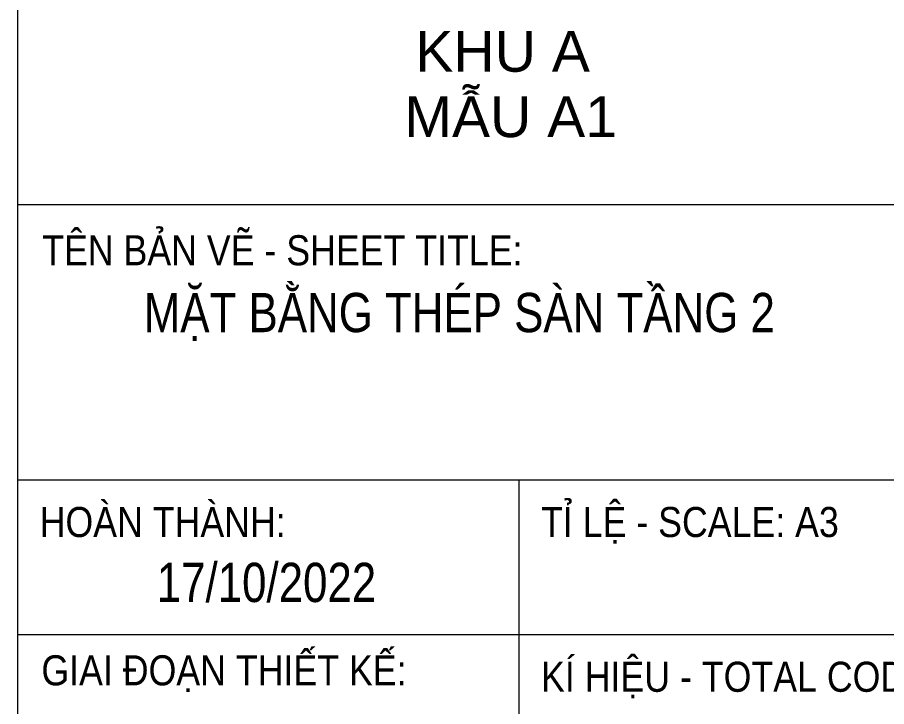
# Model space of a CAD drawing. Header units: inches. Extents: x -3538 to 66114, y -2541134 to 4288.
# Drawn here: x 31829 to 37144, y -53481 to -49267 of the extents above; entities that cross this region are included whole.
import ezdxf
from ezdxf.enums import TextEntityAlignment as Align

# ---------------------------------------------------------------- set-up
doc = ezdxf.new("R2010")
doc.units = ezdxf.units.IN
doc.header["$MEASUREMENT"] = 0
doc.layers.add('06.TEXT', color=2, linetype='Continuous')
for name, color, linetype, lineweight in [('KHUNGTEN', 7, 'Continuous', 20), ('Xref khung ten  A3 TKCS$0$A-KY HIEU', 34, 'Continuous', 20), ('Xref khung ten  A3 TKCS$0$A-TEXT', 9, 'Continuous', 18)]:
    doc.layers.add(name, color=color, linetype=linetype, lineweight=lineweight)
doc.styles.add('ARIAL', font='arial.ttf', dxfattribs={"width": 0.6})
doc.styles.add('Xref khung ten  A3 TKCS$0$A1-arial', font='arial.ttf', dxfattribs={"width": 0.8})
doc.styles.add('Xref khung ten  A3 TKCS$0$AA - Arial - Regular', font='arial.ttf', dxfattribs={"height": 250})
doc.styles.add('Xref khung ten  A3 TKCS$0$ARIAL', font='arial.ttf')

# ---------------------------------------------------------------- blocks, each defined once
blk = doc.blocks.new('Xref khung ten  A3 TKCS')
at = {"layer": 'Xref khung ten  A3 TKCS$0$A-KY HIEU', "color": 0}
for p, q in [((-57376.705, -13646.66), (-57376.705, -13933.853)), ((-57376.705, -13898.111), (-57315.382, -13898.111)), ((-57376.705, -13914.931), (-57315.382, -13914.931)), ((-57346.043, -13914.931), (-57346.043, -13933.853)), ((-57376.705, -13924.392), (-57315.382, -13924.392))]:
    blk.add_line(p, q, dxfattribs=at)
at = {"layer": 'Xref khung ten  A3 TKCS$0$A-TEXT', "style": 'Xref khung ten  A3 TKCS$0$AA - Arial - Regular'}
for s, p in [('KHU A', (-57347.031, -13888.734)), ('MẪU A1', (-57346.538, -13892.734))]:
    blk.add_text(s, height=2.5, dxfattribs=at).set_placement(p, align=Align.MIDDLE_CENTER)
at = {"layer": 'Xref khung ten  A3 TKCS$0$A-TEXT', "style": 'Xref khung ten  A3 TKCS$0$ARIAL', "width": 0.85}
for s, p in [('TÊN BẢN VẼ - SHEET TITLE:', (-57375.188, -13900.9)), ('GIAI ĐOẠN THIẾT KẾ:', (-57375.236, -13926.583))]:
    blk.add_text(s, height=1.83967, dxfattribs=at).set_placement(p, align=Align.MIDDLE_LEFT)
for s, p in [('HOÀN THÀNH:', (-57375.343, -13918.435)), ('TỈ LỆ - SCALE: A3', (-57344.682, -13918.435)), ('KÍ HIỆU - TOTAL CODE:', (-57344.682, -13927.896))]:
    blk.add_text(s, height=1.83967, dxfattribs=at).set_placement(p)
at = {"layer": 'Xref khung ten  A3 TKCS$0$A-TEXT', "color": 6, "style": 'Xref khung ten  A3 TKCS$0$A1-arial', "width": 0.8}
blk.add_text('17/10/2022', height=2.4, dxfattribs=at).set_placement((-57368.184, -13922.408))

msp = doc.modelspace()

# ---------------------------------------------------------------- block references
at = {"layer": 'KHUNGTEN', "xscale": 100, "yscale": 100, "zscale": 100}
msp.add_blockref('Xref khung ten  A3 TKCS', (5769499, 1339399.3), dxfattribs=at)

# ---------------------------------------------------------------- texts
at = {"layer": '06.TEXT', "color": 4, "style": 'ARIAL', "width": 0.8}
msp.add_text('MẶT BẰNG THÉP SÀN TẦNG 2', height=240, dxfattribs=at).set_placement((32601.4, -51191.5))

doc.saveas('drawing.dxf')
